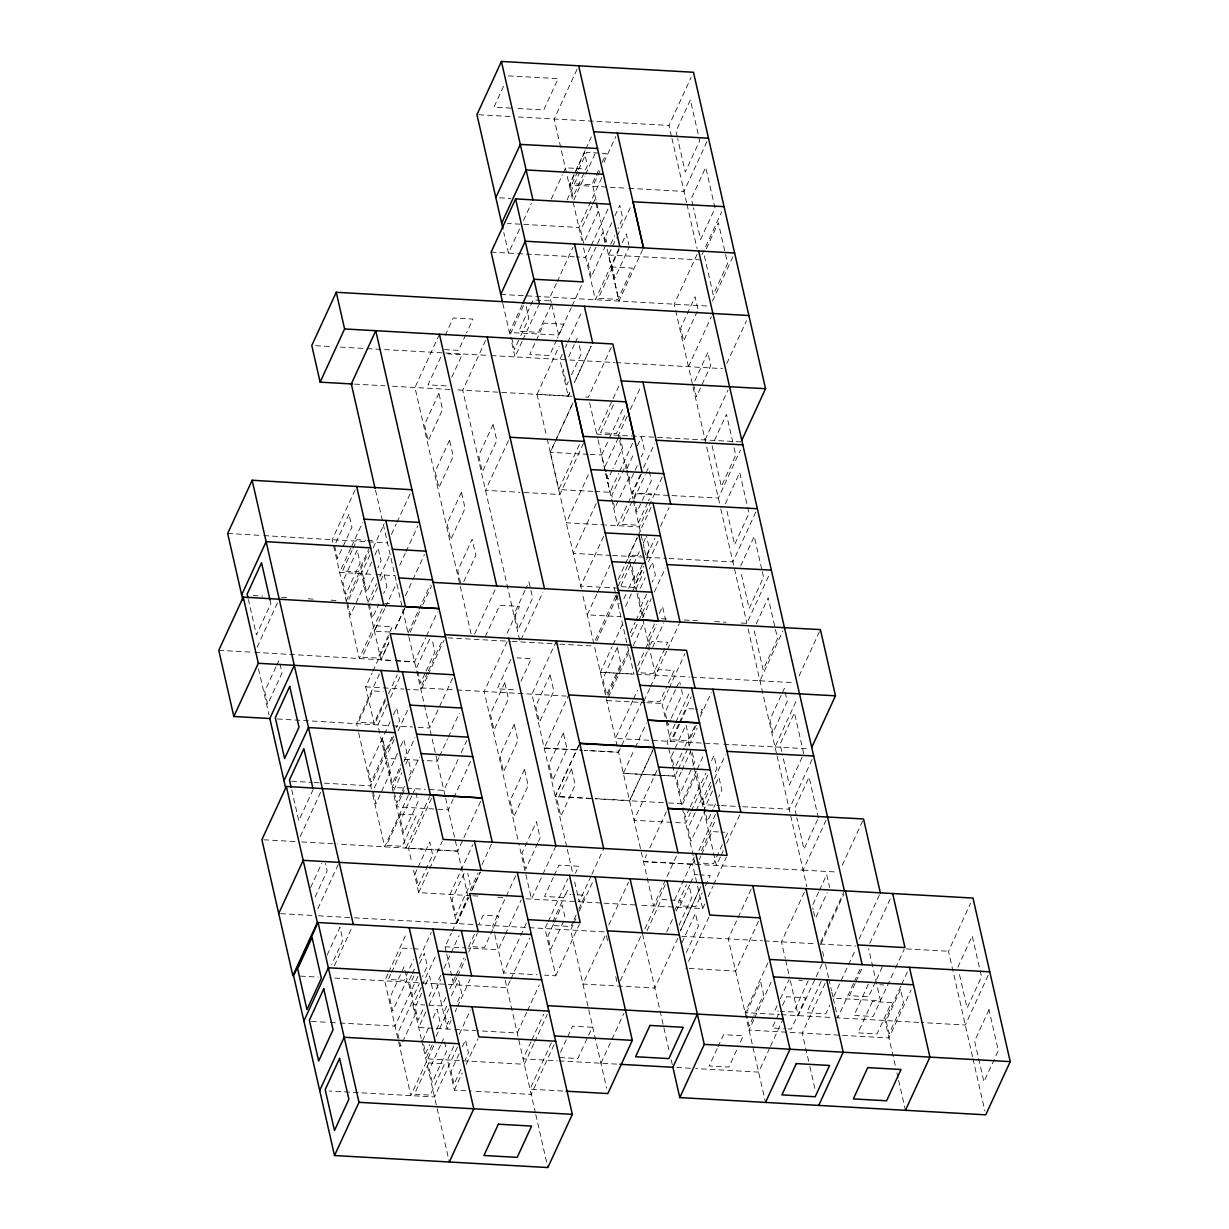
<?xml version="1.0" encoding="UTF-8"?>
<svg xmlns="http://www.w3.org/2000/svg" width="1229" height="1229" viewBox="0 0 1229 1229"><rect width="100%" height="100%" fill="white"/><g stroke="black" fill="none" stroke-linecap="round" stroke-linejoin="round"><path stroke-width="0.75" stroke-dasharray="5 3.75" d="M503.552 86.291L493.95 107.153L513.092 108.229M257.122 647.191L277.631 602.563M355.089 489.895L332.199 539.654L346.747 603.531M275.91 667.009L264.711 691.343L267.645 704.278L282.04 672.985L279.951 663.752M276.709 665.273L279.106 660.05M439.444 334.303L414.972 387.504L471.859 637.329M445.236 335.363L453.24 317.973L472.95 319.094L466.544 332.998M350.695 548.349L339.65 572.376L373.985 574.404M351.479 546.628L362.54 522.602M352.139 550.131L342.553 570.993L358.315 571.884L368.715 549.286M352.938 548.395L356.948 539.7L365.704 540.192M440.827 357.055L428.03 384.877L447.74 385.983M577.092 69.239L554.202 118.998L581.901 240.592M465.745 334.734L458.555 350.388L442.425 349.482M346.179 601.073L369.069 551.314M519.529 229.055L508.483 253.082L503.798 232.496M523.477 220.483L531.374 203.307M370.021 554.771L361.341 573.651L380.975 659.881L394.048 660.634M373.17 547.919L384.231 523.892M451.734 377.288L462.135 354.689L447.802 353.875M371.711 561.96L363.707 579.351L366.657 592.27L374.645 574.895M374.906 555.001L378.102 548.057L381.051 560.977L377.856 567.936M391.467 534.354L396.199 524.061M396.998 522.34L410.409 493.167M485.609 340.418L462.718 390.192L520.036 641.876L542.926 592.117M551.237 199.113L562.436 174.779M563.235 173.043L565.632 167.82L581.409 168.711M367.901 602.471L376.581 583.591M379.746 576.724L390.008 554.417M377.533 587.57L369.545 604.945L372.479 617.88L378.885 603.977M380.729 580.61L383.94 573.651L386.874 586.586L383.678 593.546M585.019 150.629L569.227 184.949L627.051 188.206M585.803 148.924L591.333 136.911M574.081 175.271L570.072 183.966L573.021 196.901L587.416 165.608L584.466 152.673L574.88 173.535M577.753 171.492L572.161 183.659L591.871 184.765L599.061 169.126M578.552 169.756L586.556 152.365L599.091 153.072M567.015 200.004L579.811 172.183M399.702 565.355L405.232 553.342M406.016 551.621L417.86 525.889M382.158 608.77L359.267 658.529L347.024 604.791M522.064 304.992L509.436 332.46L558.673 335.087L571.301 307.619M523.523 305.575L510.726 333.382L514.398 349.543L520.005 337.376M384.692 608.831L374.43 631.138L389.378 632.013M385.476 607.126L396.537 583.099M573.82 199.974L584.881 175.947M585.665 174.241L595.927 151.935M520.804 335.64L528.793 318.25L525.935 305.683M313.165 789.479L298.77 820.772L291.596 789.233M602.271 162.167L606.266 153.471L600.889 153.164M599.982 170.846L592.87 186.286L596.265 201.141M603.931 162.259L615.775 136.527M522.11 341.478L515.012 356.932L511.418 341.201M522.893 339.772L538.686 305.437M405.447 595.773L424.404 554.586M385.384 700.699L374.338 724.726L365.704 686.827L372.018 673.093M372.817 671.387L388.594 637.052M601.795 177.713L578.905 227.488L507.316 223.463M300.245 836.55L322.336 788.496M591.856 206.088L580.656 230.437L583.606 243.357L598.001 212.064L595.896 202.831M592.655 204.352L595.051 199.144M556.353 283.453L550.039 297.188L551.268 302.595M557.136 281.733L572.929 247.413M379.484 673.907L356.594 723.666L358.284 731.132M551.299 304.515L538.502 332.337L518.807 331.231L533.202 299.937L552.896 301.044M408.043 633.089L430.15 585.035M410.194 632.167L422.039 606.435M422.837 604.714L431.517 585.834M590.473 247.137L585.726 257.429L576.278 256.907M591.257 245.416L608.616 207.67M385.322 698.763L374.123 723.113L358.361 722.222L372.756 690.928L383.264 691.512M388.548 693.832L397.228 674.951M387.365 704.34L377.887 724.941L393.618 793.98M390.515 697.473L400.777 675.167M572.084 305.898L582.346 283.592M556.691 339.849L549.486 355.504L529.776 354.398L544.17 323.104L563.881 324.21L557.49 338.113M611.796 222.649L605.405 236.567L606.665 242.098M614.992 215.705L619.8 205.274L622.734 218.194L617.941 228.625M537.058 394.371L559.134 346.225M605.605 245.493L591.21 276.786L588.276 263.851L602.671 232.558L605.19 243.649M310.584 887.538L321.783 863.188M395.907 660.741L414.588 661.817L425.649 637.79M426.432 636.084L437.478 612.057M390.192 721.7L382.188 739.09L385.138 752.025L393.126 734.635M393.388 714.756L396.583 707.796L399.533 720.732L396.337 727.676M610.752 244.279L614.746 235.584M429.658 639.234L416.861 667.04L420.533 683.201L425.342 672.77M562.237 354.305L559.871 359.452L568.228 396.137L455.083 389.762M565.401 347.438L566.968 344.012M567.767 342.292L581.978 311.398M642.69 249.579L618.986 301.059L608.524 254.987L616.42 237.827M617.204 236.122L631.414 205.228M671.51 136.45L669.006 125.466L691.113 77.412M315.131 896.986L327.129 870.9L325.439 863.526M463.809 581.501L475.807 555.431L472.12 539.27L457.741 570.563L460.598 583.13M393.649 736.125L370.759 785.899L323.611 783.103M568.704 356.779L574.296 344.612M575.095 342.876L577.507 337.652M619.047 248.258L595.358 299.738L583.56 247.905M619.124 249.533L611.919 265.187L614.869 278.123L629.263 246.814M622.32 242.589L626.314 233.894L628.833 244.97M394.171 739.443L385.491 758.308L396.982 758.969M398.119 730.856L408.381 708.549M426.14 671.034L434.928 651.908L432.07 639.341M317.85 908.707L339.173 862.374M427.631 672.447L420.533 687.887L454.991 689.822M428.429 670.727L442.624 639.833M427.354 676.38L421.04 690.114L405.77 689.208M428.138 674.66L443.93 640.34M397.397 753.362L389.393 770.752L392.343 783.687L401.146 764.561M400.593 746.418L403.788 739.459L406.738 752.394L404.341 757.602M568.382 381.635L566.784 385.107L563.112 368.946M571.593 374.676L581.179 353.814L578.321 341.247M568.197 396.03L569.78 392.604M591.088 346.271L574.511 382.311L591.118 346.363M568.228 396.137L569.795 392.696M400.792 768.478L392.112 787.359L405.048 788.112M403.942 761.611L415.003 737.584M393.833 790.201L401.822 772.811M405.831 764.115L408.228 758.907L411.162 771.827L408.765 777.051M452.549 678.239L429.658 728.014L414.403 727.107M401.576 792.69L396.767 803.121L394.248 792.044M402.375 790.954L404.771 785.746M327.16 955.102L339.957 927.28L342.906 940.216L331.707 964.55M474.655 634.041L496.762 585.987M401.268 796.515L396.537 806.808L448.293 809.834L453.04 799.526M402.067 794.794L405.217 787.927M408.381 781.06L419.427 757.033M611.259 347.408L588.368 397.167L582.669 396.844M706.921 141.658L684.031 191.417L628.541 188.298M408.32 795.363L384.646 846.842L372.74 794.595M411.853 795.839L400.654 820.189L403.604 833.108L417.998 801.815L415.894 792.582M412.652 794.103L415.049 788.895M485.347 636.561L499.742 605.267L519.452 606.373L505.856 635.931M334.38 965.702L352.523 926.22M592.931 491.37L558.719 489.557L580.042 443.223M438.814 757.801L437.232 761.227L425.741 760.582M439.598 756.081L447.494 738.921M448.278 737.2L459.339 713.173M457.71 851.129L405.939 848.102L429.628 796.622M524.967 590.55L514.567 613.148L518.254 629.309L532.649 598.016L528.962 581.855L525.766 588.814M618.878 386.044L596.787 434.098L741.072 441.887M431.44 798.497L408.55 848.256L411.915 863.05M613.455 404.894L600.658 432.716L616.42 433.607L625.223 414.48M507.085 641.707L484.195 691.466L518.269 841.112M588.399 474.717L566.292 522.771L604.33 524.921M458.079 759.491L443.869 790.37L427.231 789.402M461.228 752.624L466.759 740.611M605.421 471.798L601.642 455.037L608.754 439.598M609.446 437.862L623.748 406.983M510.849 659.282L497.253 688.839L516.963 689.945M697.089 254.403L674.199 304.177L720.424 507.178M416.923 869.779L415.325 873.266L418.275 886.186L432.654 854.892L429.72 841.957L417.722 868.043M627.128 416.37L618.448 435.25L626.114 468.91M630.293 409.518L640.555 387.196M701.974 254.695L721.715 211.787M605.19 466.283L619.585 434.974L622.519 447.909L612.933 468.771M453.824 797.821L471.183 760.06M706.337 248.765L718.335 222.679L727.629 263.513L713.235 294.806L703.94 253.973M596.157 503.629L573.267 553.403L611.366 555.431M612.134 470.507L608.125 479.202L606.035 469.97M470.968 895.68L418.659 892.623L428.921 870.301M429.704 868.596L442.332 841.128M520.958 681.25L531.358 658.652L517.025 657.853M387.888 973.998L384.723 980.85L410.855 1095.607L434.544 1044.128M388.671 972.277L406.83 932.811M594.836 491.477L610.03 492.291L618.725 473.411M619.508 471.69L632.92 442.517M390.699 974.244L388.303 979.452L404.064 980.343L413.666 959.48M391.498 972.492L402.697 948.158L411.454 948.65M697.242 311.398L683.647 340.955L680.697 328.02L695.092 296.727L698.041 309.662M627.067 468.403L634.272 452.748M637.467 445.789L641.461 437.094L644.411 450.029L641.215 456.988M404.111 966.731L389.716 998.025L392.65 1010.96L407.045 979.667L404.94 970.434M629.156 477.052L614.761 508.345L613.087 500.956M480.6 801.354L457.71 851.175L337.483 844.046M603.608 536.336L580.718 586.11L618.817 588.138M712.513 301.044L733.052 256.431M556.414 640.954L531.942 694.155L566.876 847.534M637.206 465.683L630.016 481.322L627.497 470.246M688.424 366.688L711.314 316.928M640.386 474.563L631.691 493.443L718.351 498.052L740.442 449.998M643.535 467.696L654.596 443.669M641.323 474.179L617.634 525.674L605.728 473.349M411.531 975.319L408.381 982.186L421.194 1038.49M412.314 973.614L414.695 968.452M419.427 958.159L431.271 932.427M449.968 894.497L472.842 844.615M413.989 975.841L409.979 984.521L412.929 997.456L419.319 983.553M419.581 963.659L424.374 953.228L427.323 966.163L422.53 976.594M634.056 499.051L645.256 474.717M646.055 472.981L648.451 467.757M464.132 873.235L452.149 899.305L455.821 915.467L470.215 884.173L467.773 873.404M417.921 976.348L395.031 1026.107L339.957 1023.02M596.726 594.221L587.247 614.823L620.86 616.712M597.509 592.501L610.137 565.048M421.317 987.164L413.42 1004.323L424.819 1004.969M422.1 985.458L436.31 954.564M421.547 993.339L415.156 1007.242L418.106 1020.178L423.698 1008.01M425.557 984.644L429.551 975.949L432.5 988.884L427.692 999.315M647.668 502.569L637.283 525.167L621.505 524.276L635.9 492.983L651.662 493.874L648.466 500.833M470.185 890.364L478.05 873.066M482.014 864.617L492.276 842.311M446.281 952.183L445.052 946.76L451.366 933.026M452.149 931.305L467.942 896.986M456.589 923.563L468.433 897.831L456.573 923.471L449.952 894.374M471.598 890.964L480.278 872.083L471.583 890.917M662.201 477.113L639.31 526.888L605.605 524.983M637.19 537.457L628.511 556.338L636.561 591.702M637.989 535.752L651.401 506.578M618.248 579.32L624.562 565.586M625.346 563.865L637.19 538.133M627.573 565.632L617.972 586.494L633.734 587.385L643.335 566.523M628.372 563.896L632.367 555.201L641.123 555.692M440.827 975.211L436.879 983.799L447.187 1029.057L451.135 1020.469M443.992 968.344L450.306 954.626M451.089 952.905L458.985 935.745M595.374 640.109L615.898 595.497M620.906 585.941L630.508 565.079M425.787 1012.005L418.674 1027.444L452.871 1029.364M428.936 1005.138L440.781 979.39M596.741 640.923L618.832 592.87M633.688 563.865L639.295 551.698M643.289 543.003L645.686 537.78M726.769 363.569L746.51 320.661M623.856 598.876L627.85 590.181M628.649 588.445L634.256 576.278M428.306 1028.258L422.715 1040.425L425.664 1053.361L429.658 1044.665M433.115 1017.827L437.109 1009.132L440.059 1022.067L435.25 1032.498M642.229 564.618L635.04 580.272L631.307 563.343M647.038 554.187L649.434 548.979L646.485 536.044M647.022 555.569L654.919 538.41M660.449 526.396L669.129 507.516M646.531 559.564L648.129 556.092L642.875 555.8M474.363 934.317L468.771 946.484L484.533 947.375L498.928 916.081L483.166 915.19L479.156 923.885M625.592 606.419L631.906 592.685M632.705 590.965L643.75 566.938M445.881 997.349L441.933 1005.936L426.724 1005.076M449.829 988.777L455.344 976.763M456.143 975.043L464.024 957.883M456.865 977.869L453.701 984.736L452.057 977.501M457.649 976.164L465.545 959.004M468.695 952.137L477.39 933.257M635.961 589.06L643.858 571.884M648.589 561.592L658.852 539.285M705.093 439.874L727.983 390.1M446.695 1006.105L444.299 1011.329L447.233 1024.249L450.444 1017.305M451.489 995.674L458.694 980.035L461.628 992.955L456.835 1003.386M615.975 595.235L633.934 674.122L600.336 672.278L612.18 646.531M612.964 644.826L623.226 622.504M640.432 588.199L645.225 577.768M649.219 569.073L652.43 562.114L655.364 575.049L652.169 582.008M432.116 1045.003L425.802 1058.737L524.337 1064.283L533.816 1043.682M436.065 1036.416L448.693 1008.963M714.464 440.381L726.462 414.296L733.652 445.85M515.658 875.831L492.768 925.606L494.457 933.041M646.577 594.175L640.97 606.343L638.035 593.407M455.083 1011.882L456.666 1008.456M457.449 1006.735L470.077 979.283M440.52 1045.096L429.32 1069.445L432.27 1082.365L446.665 1051.072L444.56 1041.839M441.319 1043.36L443.715 1038.152M630.354 632.658L635.147 622.227M635.946 620.491L641.553 608.324L643.643 617.557M631.337 636.806L649.496 597.34M537.718 843.063L525.72 869.133L522.048 852.972L536.443 821.679L540.115 837.84L538.517 841.312M642.506 617.757L651.186 598.876M654.335 592.025L665.396 567.998M607.848 694.907L628.372 650.295M608.355 697.135L629.678 650.802M633.288 645.594L643.689 622.98M453.793 1046.217L447.479 1059.951L454.346 1090.077L471.214 1091.029M459.323 1034.204L470.369 1010.177M504.581 936.022L498.267 949.756L467.85 948.035M505.365 934.301L521.157 899.981M457.403 1047.169L434.513 1096.944L329.203 1091.014M654.535 623.871L648.129 637.774L650.233 647.007M659.328 613.44L662.523 606.481L665.473 619.416M459.124 1053.837L451.12 1071.212L454.069 1084.147L461.274 1068.508M462.319 1046.878L465.514 1039.918L468.464 1052.854L465.269 1059.813M637.882 665.534L644.979 650.033M645.778 648.374L656.808 624.301M555.938 845.89L531.466 899.09L518.699 842.971M647.191 651.8L637.605 672.662L653.367 673.553L667.762 642.26L651.984 641.369L647.99 650.064M652.676 647.222L663.875 622.888M526.411 923.102L503.521 972.861L537.104 974.751M632.781 700.714L615.406 738.46L722.283 744.159M633.565 698.994L637.513 690.406M454.346 1090.077L462.242 1072.917M466.19 1064.345L478.02 1038.597M553.327 877.337L544.539 896.463L564.234 897.569L569.042 887.138M554.125 875.601L558.918 865.17L578.629 866.276L575.433 873.235M725.325 503.782L739.72 472.489L749.014 513.323L734.619 544.616L726.585 509.359M510.066 980.865L506.916 987.732L329.649 977.762M510.865 979.16L529.807 937.973M666.64 651.201L655.579 675.213L636.791 592.716M667.424 649.48L679.268 623.733M649.619 688.732L644.027 700.899L659.789 701.79L666.994 686.135M650.433 686.996L658.421 669.605L674.183 670.496L667.793 684.399M547.351 923.394L544.985 928.54L555.754 975.811L544.555 975.181M548.149 921.673L567.875 878.781M552.727 921.95L565.524 894.128L570.901 894.435M553.419 924.1L547.827 936.268L550.776 949.203L564.372 919.645M554.218 922.364L562.221 904.974L565.171 917.909M657.838 775.222L623.364 773.379L634.394 749.291M635.209 747.647L646.239 723.558M678.546 724.25L670.665 741.41L662.032 703.51L668.346 689.776M669.129 688.071L684.922 653.736M755.774 512.124L732.883 561.899L668.361 558.458M526.688 1012.404L517.225 1032.99L477.42 1030.747M527.487 1010.684L539.316 984.936M675.489 689.669L665.104 712.267L668.038 725.202L670.45 719.979M676.288 687.933L679.499 680.974L680.328 684.676M591.072 876.031L579.228 901.779L574.112 879.334M591.856 874.326L603.7 848.578M573.236 921.32L570.84 926.543L551.13 925.422M574.035 919.584L578.029 910.889M578.828 909.153L585.234 895.25L572.683 894.543M652.507 751.073L629.617 800.832L595.297 798.85M572.975 924.838L570.609 929.984L606.634 1088.187M573.774 923.117L576.14 917.971M579.289 911.104L592.716 881.93M740.657 565.893L754.253 536.336L761.857 569.734M671.249 718.243L682.433 693.909L680.758 686.519M555.754 975.811L579.427 924.316M675.013 724.05L667.117 741.225L695.168 864.386L643.458 861.59L646.608 854.723M675.796 722.345L690.007 691.451M531.005 1041.685L523.108 1058.86L557.29 1060.781M531.788 1039.98L543.633 1014.232M656.931 770.522L634.041 820.281L685.767 823.092L690.498 812.799M679.345 722.529L691.19 696.782M679.483 724.188L672.278 739.843L688.056 740.734L695.245 725.079M680.282 722.452L686.673 708.549L693.694 708.933M534.6 1041.962L547.243 1014.509M676.119 765.513L684.107 748.138M684.906 746.387L688.916 737.707L685.966 724.772L671.572 756.065L673.676 765.298M700.853 712.912L702.45 709.44L695.445 709.041M696.275 725.187L688.378 742.347L689.239 746.08M700.223 716.615L711.268 692.588M551.329 1042.822L530.006 1089.155L564.188 1091.091M659.743 775.315L675.059 776.144L677.425 770.982M678.224 769.277L697.166 728.075M741.179 623.011L746.879 623.318L769.769 573.544M608.754 925.099L628.48 882.192M554.095 1044.65L531.205 1094.409L473.088 1091.137M605.021 935.991L582.915 984.045L654.857 988.085L677.747 938.326M681.173 771.966L677.179 780.661L680.113 793.596L692.111 767.51M681.972 770.23L690.759 751.103M649.772 847.902L666.348 811.816M756.25 623.84L768.233 597.755L777.542 638.588L763.148 669.882L753.838 629.048M560.516 1052.239L566.922 1038.336M567.721 1036.6L572.514 1026.169L592.224 1027.275L577.83 1058.568L558.12 1057.462M692.91 765.775L694.508 762.287L691.558 749.367M696.321 771.029L681.327 803.643L666.01 802.814M697.12 769.323L703.434 755.589M682.541 804.196L696.935 772.903L699.869 785.838M689.484 808.436L685.475 817.131L683.37 807.899M690.283 806.7L705.984 772.903M711.576 760.736L713.972 755.512L716.922 768.448L714.525 773.671M691.282 811.079L707.858 775.038M695.215 812.63L688.01 828.285L690.959 841.204L705.354 809.911M696.013 810.894L702.404 796.991L704.939 808.067M676.426 856.075L653.551 905.973L582.346 593.284M710.531 782.351L702.527 799.741L699.578 786.806M620.261 980.865L640.785 936.237M644.918 928.894L665.442 884.265M711.238 785.7L702.558 804.58L719.503 805.487M714.402 778.833L725.448 754.806M691.543 677.133L759.952 680.774L782.842 631.015M646.992 930.829L661.386 899.536L668.545 899.935M712.497 791L704.494 808.39L707.443 821.325L713.035 809.158M715.693 784.056L718.888 777.097L721.838 790.032L718.642 796.976M713.834 807.407L715.447 803.935M674.552 900.104L694.262 857.074M600.95 1063.239L623.84 1013.464M694.139 860.822L692.557 864.248L702.65 908.6L638.312 905.112M698.871 850.529L715.447 814.489M701.482 850.668L715.693 819.774M674.537 910.812L686.535 884.742M699.332 859.394L700.929 855.906M701.728 854.17L712.129 831.572L719.134 831.972M666.702 931.935L673.093 918.032M676.288 911.073L681.096 900.642L670.343 900.027M689.623 884.988L680.021 905.85L695.798 906.741L702.189 892.822M690.421 883.252L694.416 874.556L697.918 874.756M781.122 695.445L769.922 719.795L772.857 732.714L787.251 701.421L784.317 688.501L781.921 693.709M679.022 925.237L691.819 897.416L688.947 884.849M680.374 930.891L700.899 886.263L680.359 930.799M799.096 675.935L820.404 629.601M722.299 844.63L713.496 863.757L697.734 862.866M725.494 837.671L727.891 832.463L720.885 832.064M705.385 885.879L710.193 875.447L699.67 874.848M720.378 856.951L716.43 865.523L689.638 747.846M721.177 855.23L723.543 850.084M726.692 843.217L740.119 814.044M681.849 942.904L695.445 913.347L698.395 926.282L686.396 952.367M723.789 744.236L775.038 746.971L797.129 698.917M702.65 908.6L705.031 903.453M708.181 896.586L712.912 886.293M713.711 884.588L726.339 857.12M688.517 961.401L709.041 916.773M802.153 757.187L789.356 784.993L783.027 757.156M751.165 889.089L728.275 938.864L765.114 1100.631M812.092 759.43L789.202 809.189L742.116 806.685M758.508 921.32L735.618 971.094L685.352 968.268M817.577 819.666L803.981 849.224L796.807 817.669M717.183 1048.583L709.179 1065.958L728.889 1067.079L738.491 1046.202M717.982 1046.831L723.574 1034.664L743.284 1035.77L739.29 1044.466M643.458 861.637L803.09 870.132L825.98 820.373M767.956 962.86L745.066 1012.635L779.57 1014.57M746.249 1013.049L760.643 981.756L763.578 994.676L753.991 1015.538M804.38 892.085L781.49 941.86L785.27 958.466M753.193 1017.289L749.183 1025.969L746.664 1014.893M753.776 1019.793L749.045 1030.086L888.966 1037.967L911.073 989.913M754.575 1018.073L771.151 982.032M818.698 891.977L812.292 905.881L813.137 909.583M819.497 890.226L826.687 874.587L829.636 887.522M816.041 917.08L827.24 892.73M777.112 1005.721L774.716 1010.929L778.541 1011.144M780.307 998.762L789.11 979.636M842.218 865.293L863.526 818.96M778.556 1014.109L772.165 1028.012L781.705 1028.55M782.566 1005.414L786.56 996.719L805.64 997.794L791.246 1029.088L783.61 1028.658M769.661 1048.091L758.616 1072.118L695.752 1068.569M770.46 1046.371L783.088 1018.918M820.695 942.305L843.586 892.546M820.895 944.087L843.785 894.313M808.19 980.711L793.796 1012.005L780.446 1011.252M821.971 964.15L798.282 1015.63L789.464 976.901M821.11 981.449L806.731 1012.742L825.811 1013.817L829.805 1005.122M825.151 983.308L802.26 1033.082L809.435 1064.606M859.04 939.186L880.348 892.853M833.8 996.427L855.307 950.078M869.779 943.304L891.086 896.97M853.479 983.523L837.702 1017.842L833.216 998.132L880.502 1000.79L868.626 948.604M854.278 981.802L861.375 966.363M855.123 983.507L849.516 995.674L868.596 996.75L875.801 981.111M855.922 981.771L862.312 967.868M868.396 984.106L854.017 1015.4L873.097 1016.475L894.712 969.896M876.6 979.375L882.99 965.456M895.511 968.191L904.191 949.31M900.78 986.196L885.003 1020.516L895.311 1065.789M901.579 984.475L907.893 970.741M972.554 1056.832L948.511 951.261L970.603 903.207M957.806 967.238L972.2 935.945L981.51 976.763L967.115 1008.057L959.081 972.8M988.193 975.258L965.303 1025.032L921.335 1022.559M508.437 440.673L485.532 490.34L519.836 492.276M583.56 443.147L559.856 494.534L521.741 492.383M544.217 748.062L582.331 750.197L544.232 748.108L568.72 694.953M578.92 744.943L555.216 796.346L593.33 798.481M578.982 745.204L555.278 796.607L593.392 798.742M642.26 700.899L618.556 752.286L584.251 750.366L618.556 752.24M654.043 747.416L629.601 800.786L664.09 802.706M499.604 197.808L510.911 198.407M608.524 254.987L699.608 259.841M588.338 454.331L550.239 452.303L573.129 402.528L550.331 452.303L558.719 489.557M590.15 454.423L601.642 455.037M612.564 555.493L644.365 557.183M646.239 557.29L666.471 558.365M661.479 618.771L667.163 619.078M684.246 619.984L697.534 620.691M714.617 621.597L726.001 622.212M600.336 672.278L634.548 674.106M636.438 674.199L689.746 677.041M606.788 700.561L644.887 702.604M646.792 702.696L662.032 703.51M721.392 805.579L740.227 806.593M623.349 773.318L661.663 775.407M663.568 775.499L675.059 776.129M508.345 75.86L558.135 78.656L543.74 109.949L515.012 108.336M478.834 114.758L510.865 116.555M518.408 116.985L669.006 125.466M491.139 252.114L516.011 253.512M517.624 253.604L574.419 256.8M500.771 294.407L710.162 306.205M315.592 345.702L332.767 346.67M340.402 347.1L365.213 348.498M367.118 348.606L489.265 355.473M491.17 355.58L614.7 362.54M616.006 362.616L722.514 368.608M571.869 396.245L537.027 394.279L546.767 437.032M354.49 384.093L385.015 385.814M392.497 386.244L453.163 389.654M367.456 540.284L372.71 540.591M384.708 603.408L390.3 603.731M447.94 637.82L510.481 641.338M512.032 641.43L558.15 644.027M559.902 644.119L594.375 646.07M218.777 650.31L252.851 652.23M759.952 680.774L794.042 682.694M456.911 689.93L566.246 696.09M775.038 746.971L809.112 748.891M404.648 759.399L423.821 760.474M595.235 798.589L629.54 800.525M263.789 839.776L295.974 841.588M803.09 870.132L837.164 872.052M472.873 895.787L478.603 896.11M497.699 897.185L503.414 897.508M525.858 898.768L602.671 903.1M604.007 903.177L637.037 905.036M280.611 913.654L312.811 915.467M318.48 915.789L352.984 917.74M354.428 917.817L605.59 931.951M681.742 936.252L762.487 940.784M764.377 940.892L816.117 943.811M819.912 944.026L855.876 946.053M906.434 948.896L948.511 951.261M445.052 946.76L465.96 947.928M413.205 948.742L418.459 949.049M798.65 980.174L802.476 980.389M879.856 984.752L883.666 984.967M300.444 976.118L318.265 977.116M781.183 1014.662L833.247 1017.597M835.167 1017.704L919.599 1022.467M311.475 1021.407L328.573 1022.374M330.463 1022.482L338.067 1022.912M454.684 1029.472L475.577 1030.655M559.18 1060.888L619.892 1064.299M676.703 1067.494L693.847 1068.462M406.891 788.219L425.388 789.295M227.672 533.447L261.885 535.491M263.774 535.598L366.534 541.697M368.439 541.805L387.519 542.941M375.89 574.527L394.97 575.648M253.066 595.543L262.56 596.111M281.564 597.248L287.263 597.586M308.172 598.815L313.871 599.153M330.985 600.167L338.574 600.628M254.741 652.338L393.664 660.572M395.569 660.695L414.588 661.817M365.704 686.827L403.865 689.085M277.37 718.965L390.837 725.709M392.681 725.817L412.498 726.984M291.534 781.198L312.289 782.427M314.178 782.535L321.721 782.981M301.689 841.926L336.039 843.954M972.969 1058.707L984.905 1111.077M896.924 1072.886L898.199 1078.494M898.629 1080.368L905.45 1110.294M677.24 136.757L675.981 131.196L690.375 99.902L699.67 140.72L685.275 172.029L677.671 138.616M693.018 206.042L691.328 198.622L705.723 167.328L715.032 208.162L700.638 239.455L693.448 207.901M671.925 138.293L686.55 202.508M686.98 204.367L697.089 248.75M734.066 447.709L735.756 455.129L721.362 486.423L712.067 445.605M762.287 571.593L763.547 577.169L749.152 608.463L740.703 571.347M803.751 753.7L794.456 712.881L780.062 744.175L782.596 755.313M818.376 817.93L809.081 777.097L794.687 808.39L796.377 815.826M813.567 911.426L814.827 916.957M822.585 951.461L823.876 957.13M825.519 964.366L828.546 977.623M828.884 979.114L831.511 990.682M831.818 992.033L833.078 997.564M720.839 509.006L746.879 623.318M748.138 628.879L776.697 754.283M777.112 756.112L806.869 886.77M785.684 960.31L789.049 975.058M809.865 1066.465L815.349 1090.584M596.664 202.954L605.559 241.99M607.218 249.226L619.017 301.074M649.296 471.46L651.385 480.693L636.991 511.986L634.471 500.91M627.051 467.819L626.222 464.116L611.827 495.41L612.656 499.112M626.544 470.784L632.95 498.913M633.35 500.71L640.831 533.57M641.246 535.398L644.165 548.165M644.58 549.993L645.824 555.462M589.628 402.713L597.724 438.231M598.062 439.705L605.298 471.475M551.683 304.408L558.673 335.087M616.912 594.636L619.017 603.869M614.3 587.892L615.545 593.392M547.182 438.891L582.008 591.81M502.83 303.471L511.034 339.45M642.537 934.04L669.528 1052.546M671.203 1059.89L672.893 1067.279M606.435 935.684L607.71 941.276M615.775 976.686L617.48 984.137M567.306 849.408L572.484 872.191M494.826 934.701L504.858 978.699M505.227 980.343L535.368 1112.691M535.783 1114.519L547.857 1167.55M375.506 490.187L408.627 635.608M408.873 636.683L445.236 796.377M445.666 798.251L467.803 895.511M446.695 953.996L451.642 975.703M413.605 870.439L418.659 892.623M394.048 795.854L405.939 848.102M358.668 732.822L372.448 793.289M421.608 1040.333L449.322 1162.004M269.996 599.89L270.841 603.608L256.446 634.901L248.412 599.644M258.52 668.883L268.982 714.848M605.836 473.657L610.03 492.291M348.99 514.214L334.595 545.507L337.545 558.442L351.94 527.149L348.99 514.214M357.178 550.131L342.783 581.425L345.733 594.36L360.128 563.066L357.178 550.131M438.891 393.341L424.497 424.635L428.184 440.796L442.578 409.503L438.891 393.341M361.91 570.901L347.515 602.195L350.449 615.114L364.844 583.821L361.91 570.901M449.568 440.212L435.174 471.506L438.861 487.667L453.255 456.374L449.568 440.212M376.566 625.868L362.171 657.162L377.933 658.053L392.328 626.759L376.566 625.868M388.856 642.659L380.959 659.819L388.871 642.721M404.648 608.34L394.386 630.646L404.648 608.386M461.413 492.214L447.018 523.508L450.705 539.669L465.1 508.376L461.413 492.214M493.106 424.358L478.711 455.652L482.382 471.813L496.777 440.52L493.106 424.358M382.449 737.999L368.055 769.293L371.004 782.228L385.399 750.934L382.449 737.999M612.656 267L598.262 298.294L617.972 299.4L632.367 268.106L612.656 267M387.365 759.599L372.971 790.892L375.92 803.827L390.315 772.534L387.365 759.599M400.808 814.105L386.413 845.398L402.19 846.289L416.57 814.996L400.808 814.105M504.781 682.633L490.386 713.926L494.058 730.103L508.453 698.794L504.781 682.633M514.26 724.28L499.865 755.574L503.552 771.735L517.947 740.442L514.26 724.28M550.131 674.813L535.736 706.107L539.423 722.268L553.818 690.975L550.131 674.813M707.812 352.6L693.417 383.894L696.367 396.829L710.761 365.535L707.812 352.6M412.13 1002.004L397.735 1033.297L400.685 1046.232L415.079 1014.924L412.13 1002.004M524.522 769.354L510.127 800.647L513.814 816.809L528.209 785.515L524.522 769.354M563.374 732.945L548.979 764.238L552.666 780.4L567.061 749.106L563.374 732.945M617.296 647.483L602.901 678.777L606.573 694.938L620.968 663.645L617.296 647.483M428.829 1062.916L414.434 1094.209L430.196 1095.1L444.591 1063.807L428.829 1062.916M571.546 768.832L557.152 800.125L560.839 816.286L575.233 784.993L571.546 768.832M872.375 1001.558L857.98 1032.852L877.06 1033.927L891.455 1002.634L872.375 1001.558M900.55 989.56L886.155 1020.853L889.089 1033.789L903.484 1002.495L900.55 989.56M989.007 1009.7L974.612 1041.009L983.907 1081.827L998.301 1050.534L989.007 1009.7"/><path stroke-width="1.5" d="M748.876 315.515L336.254 292.287L311.782 345.487L320.139 382.158L352.569 383.986M411.992 489.741L252.145 480.247L227.672 533.447L242.927 600.428M320.139 382.158L344.596 328.957L336.254 292.287M241.667 594.867L266.125 541.666L370.651 547.873M385.814 520.451L405.447 606.68L439.06 608.616L243.25 597.11L218.777 650.31L233.848 716.492L269.827 718.519L294.284 665.319L454.131 674.813M734.604 252.99L693.479 72.265L501.417 61.45L476.96 114.65L502.938 228.763M233.848 716.492L258.32 663.291L243.25 597.11M495.84 197.608L520.313 144.407L597.509 148.494M501.662 223.14L526.135 169.94L603.378 174.288M610.198 204.229L515.612 198.898L491.139 252.114L502.415 301.658M500.771 294.407L525.244 241.207L734.635 253.005L765.544 388.687L741.855 440.182M283.991 780.753L308.464 727.553L395.231 732.699M286.372 786.468L261.9 839.668L292.871 975.688L317.343 922.487L286.372 786.468L482.183 797.974L430.411 794.902L402.359 671.741M522.847 303.286L533.908 279.26L583.145 281.887L574.511 243.987M278.722 913.546L303.194 860.346L972.984 898.061L1010.223 1061.626L985.75 1114.826L679.791 1097.589L672.893 1067.279L697.365 1014.079M303.886 1020.976L328.358 967.776L419.504 972.907M319.709 1090.476L344.181 1037.276L458.985 1043.744M334.518 1155.537L358.991 1102.336L318.05 922.518L293.577 975.718L334.518 1155.537L547.857 1167.55L572.33 1114.35L517.24 872.406M449.322 1162.004L473.795 1108.804L432.838 928.986M595.082 876.784L632.321 1040.349L607.863 1093.549L566.093 1091.183M811.801 747.278L835.474 695.798L820.404 629.601L624.808 619.078L658.406 620.922L638.773 534.692M679.791 1097.589L704.263 1044.389L667.009 880.84M765.513 1102.413L789.986 1049.213L752.747 885.663M818.729 1105.409L843.202 1052.208L826.733 979.882M905.45 1110.294L929.923 1057.094L909.475 967.315M724.081 206.641L632.996 201.786L643.458 247.859L617.342 133.085M621.259 380.898L765.544 388.687M656.163 440.243L742.823 444.852M597.74 500.203L757.356 508.698M605.19 532.91L660.434 535.844M666.963 564.557L771.336 570.118M631.245 647.36L686.504 650.31L695.122 688.209M639.879 685.26L835.474 695.798M727.03 751.38L813.675 755.989M618.264 590.35L651.862 592.194M654.089 747.631L705.799 750.443M658.514 767.08L710.224 769.892M593.699 131.749L708.503 138.216M344.596 328.957L612.841 343.966L642.106 472.474M510.02 437.247L584.359 441.426M590.765 469.57L663.783 473.687M392.374 549.271L425.971 551.16M611.719 561.622L645.333 563.512M433.1 582.408L618.832 592.87M445.006 634.686L630.738 645.148M258.32 663.291L294.284 665.319M568.72 694.953L643.059 699.193M409.964 705.108L461.705 708.027M579.704 743.238L654.043 747.416M579.765 743.499L654.089 747.678M522.74 896.555L469.524 893.56L478.173 931.536M760.075 917.894L709.824 915.067L695.829 853.648M527.994 919.661L580.226 922.61L569.457 875.34M607.387 930.829L679.33 934.885M857.673 944.932L904.974 947.59L892.669 893.544M317.343 922.487L531.389 934.532M769.538 959.434L989.775 971.832M437.893 951.123L466.406 952.736M773.517 976.886L913.439 984.767M443.147 974.244L541.682 979.79M547.581 1005.66L783.088 1018.918M450.275 1005.522L548.81 1011.083M554.479 1035.955L632.321 1040.349M704.263 1044.389L1010.223 1061.626M555.677 1041.209L478.818 1036.877L471.951 1006.751M619.892 1064.299L672.893 1067.279M358.991 1102.336L572.33 1114.35M398.903 577.937L432.516 579.888M416.57 734.159L468.341 737.17M421.009 753.607L472.766 756.634M364.107 519.16L419.442 522.448M445.497 636.914L390.177 633.626L398.81 671.526M880.348 892.853L863.526 818.96L667.931 808.436L719.641 811.186L691.589 688.025M845.368 890.887L862.174 964.642M698.656 250.977L844.384 890.825M805.947 888.659L822.754 962.43M578.675 65.798L619.831 246.537M642.921 382.05L670.711 504.09M712.851 689.146L740.903 812.323M652.983 503.137L680.052 622.012M717.029 811.048L727.122 855.399L443.131 839.422L433.023 795.055M584.343 306.251L592.685 342.937M501.417 61.45L532.94 199.881M561.499 341.078L678.024 852.757M515.612 198.898L539.47 303.732M630.062 878.75L642.368 932.811M487.191 336.992L544.508 588.676M556.414 640.954L603.7 848.578M439.444 334.303L496.762 585.987M508.668 638.266L555.938 845.89M492.276 842.311L375.767 330.724L351.31 383.924L375.075 488.328M474.409 841.174L481.061 870.362M461.351 930.599L471.659 975.841M356.671 486.454L383.74 605.329M381.067 670.466L409.119 793.642M409.196 927.649L435.327 1042.407M252.145 480.247L353.322 924.515M269.996 599.89L261.547 562.774L247.152 594.083L247.997 597.786M312.75 787.635L303.87 748.661L289.476 779.954L291.165 787.374M269.827 718.519L285.681 788.142M289.706 686.427L275.311 717.721L284.606 758.554L299 727.261L289.706 686.427M312.058 937.466L297.664 968.759L306.958 1009.593L321.353 978.299L312.058 937.466M323.765 988.884L309.37 1020.178L318.664 1061.011L333.059 1029.718L323.765 988.884M339.588 1058.384L325.193 1089.677L334.488 1130.511L348.882 1099.218L339.588 1058.384M498.344 1124.197L483.949 1155.49L517.209 1157.365L531.604 1126.071L498.344 1124.197M649.972 1025.432L635.577 1056.725L668.837 1058.599L683.232 1027.306L649.972 1025.432M796.284 1063.592L781.905 1094.885L815.165 1096.76L829.56 1065.466L796.284 1063.592M867.751 1067.617L853.356 1098.91L886.616 1100.785L901.011 1069.491L867.751 1067.617M626.114 401.837L574.711 399.102L583.191 436.356L634.502 439.091L626.114 401.837M699.531 722.929L647.837 720.179L699.531 722.929"/></g></svg>
